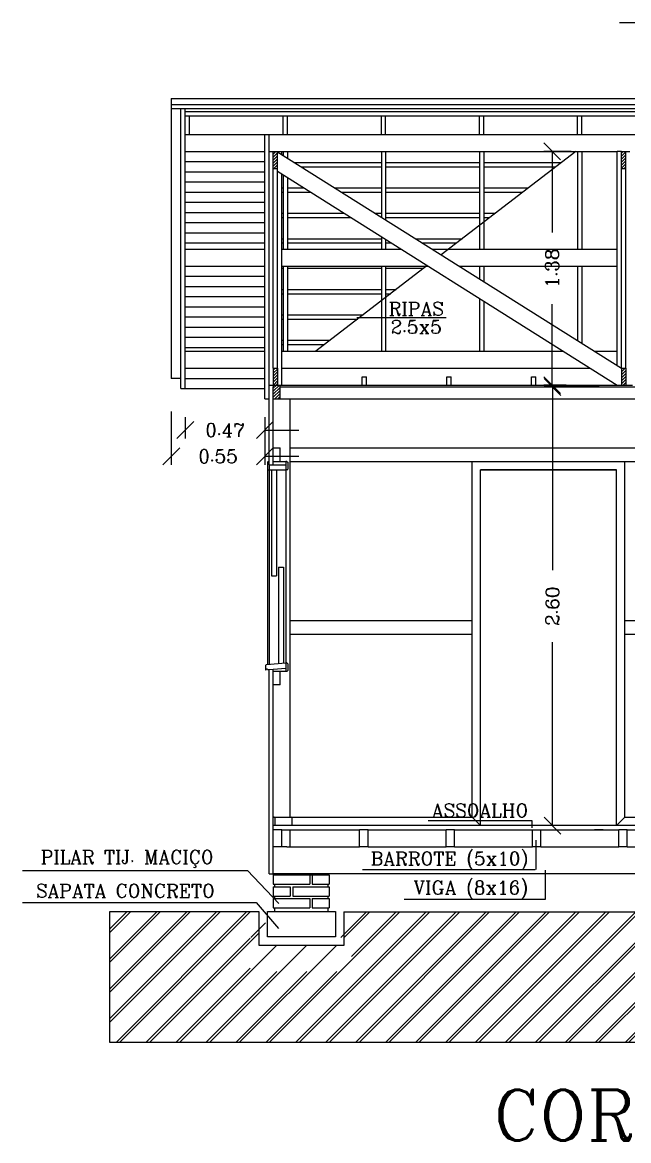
# Model space of a CAD drawing. Extents: x -7 to 226, y -20 to 32.
# Drawn here: x 110.26 to 113.84, y -0.41 to 6.19 of the extents above; entities that cross this region are included whole.
import ezdxf
from ezdxf.enums import TextEntityAlignment as Align

# ---------------------------------------------------------------- set-up
doc = ezdxf.new("R2010")
doc.units = 0
doc.header["$LTSCALE"] = 20
doc.linetypes.add('DASHED2', pattern=[0.375, 0.25, -0.125])
doc.layers.get('0').update_dxf_attribs({"linetype": 'CONTINUOUS'})
doc.layers.get('DEFPOINTS').update_dxf_attribs({"linetype": 'CONTINUOUS'})
for name, color, linetype in [('ARMÁRIOS', 23, 'CONTINUOUS'), ('CONCRETO', 5, 'CONTINUOUS'), ('DIM', 244, 'CONTINUOUS'), ('MADEIRAME', 244, 'CONTINUOUS'), ('PAREDE', 250, 'CONTINUOUS'), ('PEDRA', 250, 'CONTINUOUS'), ('TELHADO', 1, 'CONTINUOUS'), ('TEXTO', 244, 'CONTINUOUS'), ('VIEW', 210, 'CONTINUOUS'), ('VISTAL', 30, 'CONTINUOUS'), ('VISTAP', 244, 'CONTINUOUS')]:
    doc.layers.add(name, color=color, linetype=linetype)
doc.styles.add('ROMANC', font='romanc.shx', dxfattribs={"height": 0.08})
doc.dimstyles.new('ROMANC', dxfattribs={"dimtxt": 0.1, "dimasz": 0.18, "dimexe": 0.05, "dimexo": 0.0625, "dimgap": 0.09, "dimtad": 0, "dimzin": 0, "dimtxsty": 'ROMANC', "dimblk1": 'NONE', "dimblk2": 'NONE', "dimsah": 1, "dimcen": 0.09, "dimclrd": 244, "dimclre": 244, "dimclrt": 244, "dimazin": 3, "dimtfac": 1, "dimtdec": 4, "dimtofl": 0, "dimtmove": 0, "dimatfit": 3, "dimtolj": 1, "dimtzin": 0})

# ---------------------------------------------------------------- blocks, each defined once
blk = doc.blocks.new('*X7')
at = {"color": 0, "linetype": 'CONTINUOUS'}
for p, q in [((18.1975, -2.6975), (18.213, -2.682)), ((18.1975, -2.7152), (18.2225, -2.6902)), ((18.1975, -2.7329), (18.2225, -2.7079)), ((18.1975, -2.7505), (18.2225, -2.7255)), ((18.1975, -2.7682), (18.2225, -2.7432)), ((18.2014, -2.782), (18.2225, -2.7609)), ((18.2191, -2.782), (18.2225, -2.7786))]:
    blk.add_line(p, q, dxfattribs=at)
blk = doc.blocks.new('*X8')
at = {"color": 0, "linetype": 'CONTINUOUS'}
for p, q in [((20.2535, -2.6921), (20.2636, -2.682)), ((20.2535, -2.7098), (20.2785, -2.6848)), ((20.2535, -2.7275), (20.2785, -2.7025)), ((20.2535, -2.7451), (20.2785, -2.7201)), ((20.2535, -2.7628), (20.2785, -2.7378)), ((20.2535, -2.7805), (20.2785, -2.7555)), ((20.2697, -2.782), (20.2785, -2.7732)), ((20.2535, -3.9649), (20.2564, -3.962)), ((20.2535, -3.9826), (20.2741, -3.962)), ((20.2535, -4.0003), (20.2785, -3.9753)), ((20.2535, -4.0179), (20.2785, -3.9929)), ((20.2535, -4.0356), (20.2785, -4.0106)), ((20.2535, -4.0533), (20.2785, -4.0283)), ((20.2625, -4.062), (20.2785, -4.046))]:
    blk.add_line(p, q, dxfattribs=at)
blk = doc.blocks.new('_OBLIQUE')
at = {"color": 0, "linetype": 'BYBLOCK'}
blk.add_line((-0.5, -0.5), (0.5, 0.5), dxfattribs=at)
blk = doc.blocks.new('*D53')
at = {"color": 244, "linetype": 'BYBLOCK'}
for p, q in [((134.2146, -7.7626), (134.2146, -7.8887)), ((134.6846, -7.7626), (134.6846, -7.8887)), ((134.2146, -7.8387), (134.2146, -7.8387)), ((134.6846, -7.8387), (134.8846, -7.8387))]:
    blk.add_line(p, q, dxfattribs=at)
at = {"layer": 'DEFPOINTS', "color": 0, "linetype": 'BYBLOCK'}
for p in [(134.2146, -7.7001), (134.6846, -7.7001), (134.6846, -7.8387)]:
    blk.add_point(p, dxfattribs=at)
at = {"color": 244, "linetype": 'BYBLOCK', "xscale": 0.1, "yscale": 0.1, "zscale": 0.1}
blk.add_blockref('_OBLIQUE', (134.2146, -7.8387), dxfattribs=at)
at = {"color": 244, "linetype": 'BYBLOCK', "xscale": 0.1, "yscale": 0.1, "zscale": 0.1, "rotation": 180}
blk.add_blockref('_OBLIQUE', (134.6846, -7.8387), dxfattribs=at)
at = {"color": 244, "linetype": 'BYBLOCK', "insert": (134.4496, -7.8387), "char_height": 0.08, "attachment_point": 5, "style": 'ROMANC'}
blk.add_mtext('\\A1;0.47', dxfattribs=at)
blk = doc.blocks.new('*D54')
at = {"color": 244, "linetype": 'BYBLOCK'}
for p, q in [((134.1321, -7.7286), (134.1321, -8.0429)), ((134.6846, -7.7626), (134.6846, -8.0429)), ((134.1321, -7.9929), (134.1321, -7.9929)), ((134.6846, -7.9929), (134.8846, -7.9929))]:
    blk.add_line(p, q, dxfattribs=at)
at = {"layer": 'DEFPOINTS', "color": 0, "linetype": 'BYBLOCK'}
for p in [(134.1321, -7.6661), (134.6846, -7.7001), (134.6846, -7.9929)]:
    blk.add_point(p, dxfattribs=at)
at = {"color": 244, "linetype": 'BYBLOCK', "xscale": 0.1, "yscale": 0.1, "zscale": 0.1}
blk.add_blockref('_OBLIQUE', (134.1321, -7.9929), dxfattribs=at)
at = {"color": 244, "linetype": 'BYBLOCK', "xscale": 0.1, "yscale": 0.1, "zscale": 0.1, "rotation": 180}
blk.add_blockref('_OBLIQUE', (134.6846, -7.9929), dxfattribs=at)
at = {"color": 244, "linetype": 'BYBLOCK', "insert": (134.4084, -7.9929), "char_height": 0.08, "attachment_point": 5, "style": 'ROMANC'}
blk.add_mtext('\\A1;0.55', dxfattribs=at)
blk = doc.blocks.new('*X56')
at = {"color": 0, "linetype": 'CONTINUOUS'}
for p, q in [((133.7682, -11.5423), (134.4003, -10.9101)), ((133.7682, -11.3655), (134.2235, -10.9101)), ((133.7682, -11.1887), (134.0468, -10.9101)), ((133.7682, -11.012), (133.87, -10.9101)), ((133.808, -11.6792), (134.5771, -10.9101)), ((134.8686, -11.6792), (135.6378, -10.9101)), ((135.0454, -11.6792), (135.8145, -10.9101)), ((135.1329, -11.0614), (135.2842, -10.9101)), ((135.1972, -11.1739), (135.461, -10.9101)), ((135.2222, -11.6792), (135.9913, -10.9101)), ((135.399, -11.6792), (136.1681, -10.9101)), ((135.5757, -11.6792), (136.3449, -10.9101)), ((135.7525, -11.6792), (136.5216, -10.9101)), ((135.9293, -11.6792), (136.6984, -10.9101)), ((136.1061, -11.6792), (136.8752, -10.9101)), ((136.2828, -11.6792), (137.052, -10.9101)), ((136.4596, -11.6792), (137.2287, -10.9101)), ((136.6364, -11.6792), (137.4055, -10.9101)), ((136.8132, -11.6792), (137.5823, -10.9101)), ((136.99, -11.6792), (137.7591, -10.9101)), ((139.2881, -11.6792), (140.0572, -10.9101)), ((139.4648, -11.6792), (140.234, -10.9101)), ((139.5698, -11.044), (139.7036, -10.9101)), ((139.6416, -11.6792), (140.4107, -10.9101)), ((139.6456, -11.1449), (139.8804, -10.9101)), ((139.8184, -11.6792), (140.5875, -10.9101)), ((140.879, -11.6792), (141.6482, -10.9101)), ((141.0558, -11.6792), (141.8249, -10.9101)), ((141.0988, -10.9292), (141.1178, -10.9101)), ((141.1433, -11.0614), (141.2946, -10.9101)), ((141.189, -11.1925), (141.4714, -10.9101)), ((141.2326, -11.6792), (142.0017, -10.9101)), ((141.4094, -11.6792), (142.1785, -10.9101)), ((141.5862, -11.6792), (142.3553, -10.9101)), ((141.7629, -11.6792), (142.532, -10.9101)), ((142.8236, -11.6792), (143.5927, -10.9101)), ((143.0004, -11.6792), (143.7695, -10.9101)), ((143.0305, -10.942), (143.0624, -10.9101)), ((143.0879, -11.0614), (143.2392, -10.9101)), ((143.1207, -11.2054), (143.4159, -10.9101)), ((143.1771, -11.6792), (143.9463, -10.9101)), ((134.6026, -11.0614), (134.6887, -10.9753)), ((137.1667, -11.6792), (137.8598, -10.9862)), ((140.613, -11.0614), (140.6773, -10.9971)), ((142.5576, -11.0614), (142.609, -11.01)), ((133.9848, -11.6792), (134.5985, -11.0655)), ((139.9952, -11.6792), (140.5902, -11.0842)), ((143.3539, -11.6792), (143.951, -11.0822)), ((141.9397, -11.6792), (142.5219, -11.097)), ((137.3435, -11.6792), (137.8115, -11.2113)), ((137.5203, -11.6792), (137.9882, -11.2113)), ((137.6971, -11.6792), (138.165, -11.2113)), ((137.8738, -11.6792), (138.3418, -11.2113)), ((138.0506, -11.6792), (138.5186, -11.2113)), ((138.2274, -11.6792), (138.6953, -11.2113)), ((138.4042, -11.6792), (138.8721, -11.2113)), ((138.5809, -11.6792), (139.0489, -11.2113)), ((138.7577, -11.6792), (139.2257, -11.2113)), ((138.9345, -11.6792), (139.4024, -11.2113)), ((139.1113, -11.6792), (139.5792, -11.2113)), ((134.1615, -11.6792), (134.5985, -11.2423)), ((134.3383, -11.6792), (134.7563, -11.2612)), ((134.5151, -11.6792), (134.9331, -11.2612)), ((134.6919, -11.6792), (135.1099, -11.2612)), ((140.1719, -11.6792), (140.5902, -11.261)), ((140.3487, -11.6792), (140.7667, -11.2612)), ((140.5255, -11.6792), (140.9435, -11.2612)), ((140.7023, -11.6792), (141.1203, -11.2612)), ((142.1165, -11.6792), (142.5345, -11.2612)), ((142.2933, -11.6792), (142.7113, -11.2612)), ((142.47, -11.6792), (142.888, -11.2612)), ((142.6468, -11.6792), (143.0648, -11.2612)), ((143.5307, -11.6792), (143.951, -11.2589)), ((143.7075, -11.6792), (143.951, -11.4357)), ((143.8842, -11.6792), (143.951, -11.6125))]:
    blk.add_line(p, q, dxfattribs=at)
blk = doc.blocks.new('*X57')
at = {"color": 0, "linetype": 'CONTINUOUS'}
for p, q in [((134.7346, -7.7121), (134.7465, -7.7001)), ((134.7346, -7.7298), (134.7596, -7.7048)), ((134.7346, -7.7474), (134.7596, -7.7224)), ((134.7346, -7.7651), (134.7596, -7.7401)), ((134.7346, -7.7828), (134.7596, -7.7578)), ((134.7349, -7.8001), (134.7596, -7.7755)), ((134.7346, -7.8005), (134.7349, -7.8001)), ((134.7346, -7.8181), (134.7526, -7.8001)), ((134.7346, -7.8358), (134.7703, -7.8001)), ((134.7346, -7.8535), (134.7746, -7.8135)), ((134.7346, -7.8712), (134.7746, -7.8312)), ((134.7433, -7.8801), (134.7746, -7.8489)), ((134.7526, -7.8001), (134.7596, -7.7931)), ((134.761, -7.8801), (134.7746, -7.8665))]:
    blk.add_line(p, q, dxfattribs=at)
blk = doc.blocks.new('*D68')
at = {"color": 244, "linetype": 'BYBLOCK'}
for p, q in [((139.3636, -6.4201), (139.2023, -6.4201)), ((139.2523, -6.4201), (139.2523, -6.8982)), ((139.2523, -7.8001), (139.2523, -7.3221)), ((139.3345, -7.8001), (139.2023, -7.8001))]:
    blk.add_line(p, q, dxfattribs=at)
at = {"layer": 'DEFPOINTS', "color": 0, "linetype": 'BYBLOCK'}
for p in [(139.4261, -6.4201), (139.2523, -7.8001), (139.397, -7.8001)]:
    blk.add_point(p, dxfattribs=at)
at = {"color": 244, "linetype": 'BYBLOCK', "xscale": 0.1, "yscale": 0.1, "zscale": 0.1}
for p, rotation in [((139.2523, -6.4201), 90), ((139.2523, -7.8001), 270)]:
    blk.add_blockref('_OBLIQUE', p, dxfattribs=dict(at, rotation=rotation))
at = {"color": 244, "linetype": 'BYBLOCK', "insert": (139.2523, -7.1101), "char_height": 0.08, "attachment_point": 5, "rotation": 90, "style": 'ROMANC'}
blk.add_mtext('\\A1;1.38', dxfattribs=at)
blk = doc.blocks.new('*D80')
at = {"color": 244, "linetype": 'BYBLOCK'}
for p, q in [((136.4645, -0.4297), (136.1399, -0.4297)), ((136.1899, -0.4297), (136.1899, -1.5128)), ((136.1899, -3.0197), (136.1899, -1.9366)), ((136.4645, -3.0197), (136.1399, -3.0197))]:
    blk.add_line(p, q, dxfattribs=at)
at = {"layer": 'DEFPOINTS', "color": 0, "linetype": 'BYBLOCK'}
for p in [(136.1899, -0.4297), (136.527, -0.4297), (136.527, -3.0197)]:
    blk.add_point(p, dxfattribs=at)
at = {"color": 244, "linetype": 'BYBLOCK', "xscale": 0.1, "yscale": 0.1, "zscale": 0.1}
for p, rotation in [((136.1899, -0.4297), 90), ((136.1899, -3.0197), 270)]:
    blk.add_blockref('_OBLIQUE', p, dxfattribs=dict(at, rotation=rotation))
at = {"color": 244, "linetype": 'BYBLOCK', "insert": (136.1899, -1.7247), "char_height": 0.08, "attachment_point": 5, "rotation": 90, "style": 'ROMANC'}
blk.add_mtext('\\A1;{2.60}', dxfattribs=at)
blk = doc.blocks.new('*X179')
at = {"color": 0, "linetype": 'CONTINUOUS'}
for p, q in [((110.7706, 0.2852), (111.4235, 0.938)), ((110.7706, 0.462), (111.2467, 0.938)), ((110.7706, 0.6387), (111.0699, 0.938)), ((110.7706, 0.8155), (110.8932, 0.938)), ((110.8311, 0.1689), (111.6003, 0.938)), ((111.715, 0.1689), (112.4841, 0.938)), ((111.8918, 0.1689), (112.6609, 0.938)), ((112.0686, 0.1689), (112.8377, 0.938)), ((112.1537, 0.7844), (112.3074, 0.938)), ((112.2454, 0.1689), (113.0145, 0.938)), ((112.4221, 0.1689), (113.1913, 0.938)), ((112.5989, 0.1689), (113.368, 0.938)), ((112.7757, 0.1689), (113.5448, 0.938)), ((112.9525, 0.1689), (113.7216, 0.938)), ((113.1292, 0.1689), (113.8984, 0.938)), ((113.306, 0.1689), (114.0751, 0.938)), ((113.4828, 0.1689), (114.2519, 0.938)), ((114.3667, 0.1689), (115.1358, 0.938)), ((114.5435, 0.1689), (115.3126, 0.938)), ((114.7202, 0.1689), (115.4893, 0.938)), ((114.7981, 0.7771), (114.959, 0.938)), ((114.897, 0.1689), (115.6661, 0.938)), ((115.0738, 0.1689), (115.8429, 0.938)), ((115.2506, 0.1689), (116.0197, 0.938)), ((115.4273, 0.1689), (116.1965, 0.938)), ((115.6041, 0.1689), (116.3732, 0.938)), ((115.7809, 0.1689), (116.55, 0.938)), ((115.9577, 0.1689), (116.7268, 0.938)), ((116.1344, 0.1689), (116.9036, 0.938)), ((117.0183, 0.1689), (117.7874, 0.938)), ((117.1951, 0.1689), (117.9642, 0.938)), ((117.3719, 0.1689), (118.141, 0.938)), ((117.4372, 0.7645), (117.6107, 0.938)), ((117.5487, 0.1689), (118.3178, 0.938)), ((117.7254, 0.1689), (118.4946, 0.938)), ((117.9022, 0.1689), (118.6713, 0.938)), ((118.079, 0.1689), (118.8481, 0.938)), ((118.2558, 0.1689), (119.0249, 0.938)), ((118.4325, 0.1689), (119.2017, 0.938)), ((118.6093, 0.1689), (119.3784, 0.938)), ((118.7861, 0.1689), (119.5552, 0.938)), ((119.67, 0.1689), (120.4391, 0.938)), ((119.8468, 0.1689), (120.6159, 0.938)), ((120.0235, 0.1689), (120.7926, 0.938)), ((120.0737, 0.9262), (120.0855, 0.938)), ((120.0737, 0.7494), (120.2623, 0.938)), ((120.2003, 0.1689), (120.9535, 0.9221)), ((111.0079, 0.1689), (111.6537, 0.8147)), ((113.6596, 0.1689), (114.2981, 0.8074)), ((116.3112, 0.1689), (116.9372, 0.7949)), ((111.1847, 0.1689), (111.756, 0.7402)), ((111.3615, 0.1689), (111.9328, 0.7402)), ((111.5382, 0.1689), (112.1095, 0.7402)), ((113.8363, 0.1689), (114.4076, 0.7402)), ((114.0131, 0.1689), (114.5844, 0.7402)), ((114.1899, 0.1689), (114.7612, 0.7402)), ((116.488, 0.1689), (117.0593, 0.7402)), ((116.6648, 0.1689), (117.2361, 0.7402)), ((116.8415, 0.1689), (117.4128, 0.7402)), ((118.9629, 0.1689), (119.5737, 0.7798)), ((119.1396, 0.1689), (119.7109, 0.7402)), ((119.3164, 0.1689), (119.8877, 0.7402)), ((119.4932, 0.1689), (120.0645, 0.7402)), ((120.3771, 0.1689), (120.9535, 0.7453)), ((120.5539, 0.1689), (120.9535, 0.5685)), ((120.7306, 0.1689), (120.9535, 0.3918)), ((120.9074, 0.1689), (120.9535, 0.215))]:
    blk.add_line(p, q, dxfattribs=at)

msp = doc.modelspace()

# ---------------------------------------------------------------- linework, layer by layer
at = {"layer": 'ARMÁRIOS', "color": 30, "linetype": 'CONTINUOUS'}
for p, q in [((113.5228, 5.428), (112.729, 4.8176)), ((112.6464, 4.7541), (111.9884, 4.248))]:
    msp.add_line(p, q, dxfattribs=at)
at = {"layer": 'CONCRETO', "color": 244}
for p, q in [((111.6537, 0.7402), (111.6537, 0.938)), ((112.1537, 0.938), (112.1537, 0.7402)), ((112.1537, 0.7402), (111.6537, 0.7402))]:
    msp.add_line(p, q, dxfattribs=at)
at = {"layer": 'CONCRETO'}
for p, q in [((111.7037, 0.9402), (112.1037, 0.9402)), ((111.7037, 0.7902), (111.7037, 0.9402)), ((112.1037, 0.9402), (112.1037, 0.7902)), ((112.1037, 0.7902), (111.7037, 0.7902))]:
    msp.add_line(p, q, dxfattribs=at)
at = {"layer": 'DIM', "color": 30, "linetype": 'CONTINUOUS'}
for p, q in [((112.9108, 1.498), (112.9608, 1.448)), ((113.813, 1.498), (113.763, 1.448))]:
    msp.add_line(p, q, dxfattribs=at)
at = {"layer": 'MADEIRAME', "color": 30, "linetype": 'CONTINUOUS'}
for p, q in [((113.7817, 6.1901), (114.8164, 6.1901)), ((111.217, 5.663), (120.507, 5.663)), ((111.242, 5.638), (111.7961, 5.638)), ((111.8211, 5.638), (112.3752, 5.638)), ((112.4002, 5.638), (112.9542, 5.638)), ((112.9792, 5.638), (113.5333, 5.638)), ((113.5583, 5.638), (114.0736, 5.638)), ((111.8623, 5.363), (112.3752, 5.363)), ((112.4002, 5.363), (112.9542, 5.363)), ((112.9792, 5.363), (113.4383, 5.363)), ((111.9021, 5.338), (112.3752, 5.338)), ((112.4002, 5.338), (112.9542, 5.338)), ((112.9792, 5.338), (113.4058, 5.338)), ((111.787, 5.213), (111.7961, 5.213)), ((111.787, 5.188), (111.7961, 5.188)), ((111.8211, 5.213), (111.9182, 5.213)), ((111.8211, 5.188), (111.9579, 5.188)), ((112.1007, 5.213), (112.3752, 5.213)), ((112.1404, 5.188), (112.3752, 5.188)), ((112.4002, 5.213), (112.9542, 5.213)), ((112.4002, 5.188), (112.9542, 5.188)), ((112.9792, 5.213), (113.2432, 5.213)), ((112.9792, 5.188), (113.2107, 5.188)), ((111.787, 5.063), (111.7961, 5.063)), ((111.787, 5.038), (111.7961, 5.038)), ((111.8211, 5.063), (112.1562, 5.063)), ((111.8211, 5.038), (112.1959, 5.038)), ((112.3391, 5.063), (112.3752, 5.063)), ((112.4002, 5.063), (112.9542, 5.063)), ((112.4002, 5.038), (112.9542, 5.038)), ((112.9792, 5.063), (113.0482, 5.063)), ((112.9792, 5.038), (113.0157, 5.038)), ((111.787, 4.913), (111.7961, 4.913)), ((111.787, 4.888), (111.7961, 4.888)), ((111.8211, 4.913), (112.3752, 4.913)), ((111.8211, 4.888), (112.3752, 4.888)), ((112.4002, 4.888), (112.4339, 4.888)), ((112.5774, 4.913), (112.8531, 4.913)), ((112.6171, 4.888), (112.8206, 4.888)), ((111.787, 4.738), (111.7961, 4.738)), ((111.8211, 4.738), (112.3752, 4.738)), ((112.4002, 4.738), (112.6256, 4.738)), ((111.787, 4.613), (111.7961, 4.613)), ((111.787, 4.588), (111.7961, 4.588)), ((111.8211, 4.613), (112.3752, 4.613)), ((111.8211, 4.588), (112.3752, 4.588)), ((112.4002, 4.613), (112.463, 4.613)), ((112.4002, 4.588), (112.4305, 4.588)), ((111.787, 4.463), (111.7961, 4.463)), ((111.787, 4.438), (111.7961, 4.438)), ((111.8211, 4.463), (112.268, 4.463)), ((111.8211, 4.438), (112.2355, 4.438)), ((111.787, 4.313), (111.7961, 4.313)), ((111.8211, 4.313), (112.0729, 4.313)), ((111.787, 4.288), (111.7961, 4.288)), ((111.8211, 4.288), (112.0404, 4.288)), ((112.6509, 1.4769), (113.2643, 1.4769)), ((113.2639, 1.4769), (113.2639, 1.4353)), ((113.2898, 1.1891), (113.2898, 1.3618)), ((112.2636, 1.1891), (113.2831, 1.1891)), ((110.2557, 1.1825), (111.5853, 1.1825)), ((111.5853, 1.1825), (111.7707, 0.988)), ((113.3449, 1.0125), (113.3449, 1.1852)), ((110.2557, 0.9943), (111.6363, 0.9943)), ((111.6363, 0.9943), (111.7687, 0.8394)), ((112.5094, 1.0125), (113.3449, 1.0125))]:
    msp.add_line(p, q, dxfattribs=at)
at = {"layer": 'MADEIRAME', "color": 244, "linetype": 'CONTINUOUS'}
for p, q in [((111.217, 5.528), (111.217, 5.6806)), ((111.242, 5.528), (111.242, 5.638)), ((111.7961, 5.528), (111.7961, 5.638)), ((111.8211, 5.528), (111.8211, 5.638)), ((112.3752, 5.528), (112.3752, 5.638)), ((112.4002, 5.528), (112.4002, 5.638)), ((112.9542, 5.528), (112.9542, 5.638)), ((112.9792, 5.528), (112.9792, 5.638)), ((113.5333, 5.528), (113.5333, 5.638)), ((113.5583, 5.528), (113.5583, 5.638))]:
    msp.add_line(p, q, dxfattribs=at)
at = {"layer": 'MADEIRAME'}
for p, q in [((111.217, 5.528), (111.687, 5.528)), ((111.712, 5.528), (120.507, 5.528)), ((111.217, 5.428), (111.687, 5.428)), ((111.712, 5.428), (113.768, 5.428)), ((111.712, 5.428), (111.787, 5.428)), ((113.802, 5.428), (113.843, 5.428)), ((111.217, 5.368), (111.687, 5.368)), ((111.217, 5.308), (111.687, 5.308)), ((111.217, 5.248), (111.687, 5.248)), ((111.217, 5.188), (111.687, 5.188)), ((111.217, 5.128), (111.687, 5.128)), ((111.217, 5.068), (111.687, 5.068)), ((111.217, 5.008), (111.687, 5.008)), ((111.217, 4.948), (111.687, 4.948)), ((111.217, 4.888), (111.687, 4.888)), ((111.217, 4.8512), (111.687, 4.8512)), ((111.787, 4.8512), (112.4924, 4.8512)), ((112.6757, 4.8512), (113.768, 4.8512)), ((111.217, 4.7512), (111.687, 4.7512)), ((111.217, 4.6912), (111.687, 4.6912)), ((111.787, 4.7512), (112.6511, 4.7512)), ((112.8346, 4.7512), (113.768, 4.7512)), ((111.217, 4.6312), (111.687, 4.6312)), ((111.217, 4.5712), (111.687, 4.5712)), ((111.217, 4.5112), (111.687, 4.5112)), ((111.217, 4.4512), (111.687, 4.4512)), ((111.217, 4.3912), (111.687, 4.3912)), ((111.217, 4.3312), (111.687, 4.3312)), ((111.217, 4.2712), (111.687, 4.2712)), ((111.217, 4.248), (111.687, 4.248)), ((111.787, 4.248), (113.4494, 4.248)), ((113.6341, 4.248), (113.768, 4.248)), ((111.217, 4.148), (111.687, 4.148)), ((111.787, 4.148), (113.6081, 4.148)), ((112.262, 4.0982), (112.287, 4.0982)), ((112.762, 4.0982), (112.787, 4.0982)), ((113.262, 4.0982), (113.287, 4.0982)), ((111.192, 4.028), (111.687, 4.028)), ((111.217, 4.088), (111.687, 4.088)), ((111.712, 4.048), (111.737, 4.048)), ((111.777, 4.048), (113.858, 4.048)), ((111.777, 4.038), (119.9464, 4.038))]:
    msp.add_line(p, q, dxfattribs=at)
at = {"layer": 'MADEIRAME', "color": 250}
for p, q in [((111.687, 3.9683), (111.712, 3.9683)), ((111.712, 3.578), (111.737, 3.578))]:
    msp.add_line(p, q, dxfattribs=at)
at = {"layer": 'PAREDE', "color": 30, "linetype": 'CONTINUOUS'}
for p, q in [((111.217, 5.638), (111.217, 5.663)), ((111.7961, 5.428), (111.7961, 5.4047)), ((111.8211, 5.428), (111.8211, 5.389)), ((112.3752, 5.428), (112.3752, 5.0403)), ((112.4002, 5.428), (112.4002, 5.0246)), ((112.9542, 5.428), (112.9542, 4.8512)), ((112.9792, 5.428), (112.9792, 4.8512)), ((113.5333, 5.428), (113.5333, 4.8512)), ((113.5583, 5.428), (113.5583, 4.8512)), ((111.7961, 5.29), (111.7961, 4.8512)), ((111.8211, 5.2742), (111.8211, 4.8512)), ((112.3752, 4.925), (112.3752, 4.8512)), ((112.4002, 4.9093), (112.4002, 4.8512)), ((111.7961, 4.7512), (111.7961, 4.248)), ((111.8211, 4.7512), (111.8211, 4.248)), ((112.3752, 4.7512), (112.3752, 4.248)), ((112.4002, 4.7512), (112.4002, 4.248)), ((112.9542, 4.7512), (112.9542, 4.6759)), ((112.9792, 4.7512), (112.9792, 4.6602)), ((113.5333, 4.7512), (113.5333, 4.3115)), ((113.5583, 4.7512), (113.5583, 4.2958)), ((112.9542, 4.5601), (112.9542, 4.248)), ((112.9792, 4.5443), (112.9792, 4.248)), ((112.7584, 4.4465), (112.2304, 4.4465)), ((111.192, 4.0871), (111.1346, 4.0871))]:
    msp.add_line(p, q, dxfattribs=at)
at = {"layer": 'PAREDE', "color": 244, "linetype": 'CONTINUOUS'}
for p, q in [((111.217, 5.638), (111.242, 5.638)), ((111.7961, 5.638), (111.8211, 5.638)), ((112.3752, 5.638), (112.4001, 5.638)), ((112.9542, 5.638), (112.9792, 5.638)), ((113.5333, 5.638), (113.5582, 5.638))]:
    msp.add_line(p, q, dxfattribs=at)
at = {"layer": 'PAREDE', "linetype": 'CONTINUOUS'}
for p, q in [((111.687, 5.528), (111.712, 5.528)), ((111.712, 1.163), (111.737, 1.163))]:
    msp.add_line(p, q, dxfattribs=at)
at = {"layer": 'PAREDE', "linetype": 'DASHED2'}
for p, q in [((111.737, 5.328), (111.737, 5.4281)), ((111.762, 5.328), (111.762, 5.4281)), ((113.793, 5.328), (113.793, 5.4281)), ((113.818, 5.328), (113.818, 5.4281)), ((111.737, 4.148), (111.762, 4.148)), ((111.737, 4.148), (111.737, 4.038)), ((111.762, 4.148), (111.762, 4.048)), ((113.793, 4.148), (113.793, 4.048)), ((113.818, 4.148), (113.818, 4.048)), ((111.737, 4.048), (111.777, 4.048)), ((111.737, 3.968), (111.777, 3.968))]:
    msp.add_line(p, q, dxfattribs=at)
at = {"layer": 'PAREDE', "color": 250}
for p, q in [((113.793, 5.4281), (113.818, 5.4281)), ((111.737, 5.328), (111.762, 5.328)), ((113.793, 5.328), (113.818, 5.328)), ((113.793, 4.148), (113.818, 4.148)), ((113.793, 4.048), (113.818, 4.048))]:
    msp.add_line(p, q, dxfattribs=at)
at = {"layer": 'PAREDE', "color": 244}
msp.add_line((111.697, 2.3981), (111.812, 2.4082), dxfattribs=at)
at = {"layer": 'PAREDE'}
msp.add_line((111.712, 2.3693), (111.737, 2.3715), dxfattribs=at)
at = {"layer": 'PEDRA'}
for p, q in [((111.687, 3.9683), (111.687, 5.528)), ((111.712, 3.578), (111.712, 5.528)), ((111.737, 3.578), (111.737, 4.038)), ((111.777, 3.968), (111.777, 4.048)), ((111.712, 1.163), (111.712, 2.3693)), ((111.737, 1.163), (111.737, 2.3715)), ((111.787, 1.423), (111.737, 1.423)), ((111.787, 1.323), (111.787, 1.423)), ((112.297, 1.423), (112.247, 1.423)), ((112.247, 1.323), (112.247, 1.423)), ((112.297, 1.323), (112.297, 1.423)), ((112.807, 1.423), (112.757, 1.423)), ((112.757, 1.323), (112.757, 1.423)), ((112.807, 1.323), (112.807, 1.423)), ((113.267, 1.323), (113.267, 1.423)), ((113.317, 1.323), (113.317, 1.423)), ((113.6845, 1.423), (113.6345, 1.423)), ((113.827, 1.423), (113.777, 1.423)), ((113.777, 1.323), (113.777, 1.423)), ((113.827, 1.323), (113.827, 1.423)), ((111.817, 1.323), (111.737, 1.323)), ((112.297, 1.323), (112.247, 1.323)), ((112.807, 1.323), (112.757, 1.323)), ((113.317, 1.323), (113.267, 1.323)), ((113.827, 1.323), (113.777, 1.323))]:
    msp.add_line(p, q, dxfattribs=at)
at = {"layer": 'PEDRA', "color": 244}
for p, q in [((111.777, 3.598), (111.777, 3.678)), ((111.777, 2.2782), (111.777, 2.3582))]:
    msp.add_line(p, q, dxfattribs=at)
at = {"layer": 'TELHADO', "linetype": 'CONTINUOUS'}
msp.add_line((111.1346, 5.7405), (111.1346, 4.0871), dxfattribs=at)
at = {"layer": 'TELHADO', "color": 1, "linetype": 'CONTINUOUS'}
for p, q in [((111.1346, 5.7056), (120.5939, 5.7056)), ((111.1346, 5.6806), (120.5939, 5.6806))]:
    msp.add_line(p, q, dxfattribs=at)
at = {"layer": 'VIEW', "color": 30, "linetype": 'CONTINUOUS'}
for p, q in [((111.837, 3.678), (114.7521, 3.678)), ((111.777, 3.598), (111.817, 3.598)), ((111.837, 3.598), (114.7521, 3.598)), ((111.837, 2.658), (112.9108, 2.658)), ((113.813, 2.658), (114.7521, 2.658)), ((111.837, 2.578), (112.9108, 2.578)), ((113.813, 2.578), (114.7521, 2.578))]:
    msp.add_line(p, q, dxfattribs=at)
at = {"layer": 'VISTAL', "color": 30, "linetype": 'CONTINUOUS'}
msp.add_line((111.1346, 5.7405), (120.5939, 5.7405), dxfattribs=at)
at = {"layer": 'VISTAL', "color": 30}
for p, q in [((111.837, 1.498), (111.837, 3.968)), ((112.9108, 1.498), (112.9108, 3.598)), ((113.813, 1.498), (113.813, 3.598)), ((112.9608, 1.448), (112.9608, 3.548)), ((113.763, 3.548), (112.9608, 3.548)), ((113.763, 1.448), (113.763, 3.548)), ((111.837, 1.323), (111.837, 1.423))]:
    msp.add_line(p, q, dxfattribs=at)
at = {"layer": 'VISTAL', "linetype": 'CONTINUOUS'}
for p, q in [((112.9108, 3.598), (113.813, 3.598)), ((112.9608, 3.548), (113.763, 3.548))]:
    msp.add_line(p, q, dxfattribs=at)
at = {"layer": 'VISTAL'}
for p, q in [((111.702, 3.553), (111.702, 2.3985)), ((111.737, 1.498), (112.9108, 1.498)), ((113.813, 1.498), (114.2823, 1.498))]:
    msp.add_line(p, q, dxfattribs=at)
at = {"layer": 'VISTAP', "color": 244}
for p, q in [((111.192, 4.028), (111.192, 5.6806)), ((111.217, 4.028), (111.217, 5.528)), ((111.787, 5.4122), (111.787, 5.428)), ((113.768, 4.1622), (113.768, 5.4281)), ((111.737, 4.148), (111.737, 5.328)), ((111.762, 4.148), (111.762, 5.328)), ((111.787, 4.048), (111.787, 5.2973)), ((113.793, 4.148), (113.793, 5.328)), ((113.818, 4.148), (113.818, 5.328)), ((112.262, 4.048), (112.262, 4.0982)), ((112.287, 4.048), (112.287, 4.0982)), ((112.762, 4.048), (112.762, 4.0982)), ((112.787, 4.048), (112.787, 4.0982)), ((113.262, 4.048), (113.262, 4.0982)), ((113.287, 4.048), (113.287, 4.0982)), ((111.737, 3.678), (111.777, 3.678)), ((111.707, 3.598), (111.702, 3.593)), ((111.702, 3.593), (111.702, 3.553)), ((111.707, 3.598), (111.712, 3.598)), ((111.712, 3.578), (111.712, 2.3994)), ((111.737, 3.598), (111.812, 3.598)), ((111.737, 3.578), (111.812, 3.578)), ((111.812, 3.598), (111.812, 2.3582)), ((111.817, 3.598), (111.812, 3.598)), ((111.817, 3.598), (111.822, 3.593)), ((111.822, 3.593), (111.822, 3.553)), ((111.702, 3.553), (111.707, 3.548)), ((111.707, 3.548), (111.812, 3.548)), ((111.817, 3.548), (111.812, 3.548)), ((111.817, 3.548), (111.822, 3.553)), ((111.817, 2.4082), (111.812, 2.4082)), ((111.817, 2.4082), (111.822, 2.4032)), ((111.822, 2.4032), (111.822, 2.3632)), ((111.817, 2.3582), (111.737, 2.3582)), ((111.817, 2.3582), (111.822, 2.3632)), ((111.777, 2.2782), (111.737, 2.2782)), ((110.7706, 0.938), (110.7706, 0.1689)), ((111.6537, 0.938), (110.7706, 0.938)), ((112.1537, 0.938), (114.2981, 0.938)), ((110.7706, 0.1689), (120.9535, 0.1689))]:
    msp.add_line(p, q, dxfattribs=at)
at = {"layer": 'VISTAP', "linetype": 'CONTINUOUS'}
for p, q in [((111.759, 5.428), (113.793, 4.148)), ((111.762, 5.3115), (113.7667, 4.048))]:
    msp.add_line(p, q, dxfattribs=at)
at = {"layer": 'VISTAP', "linetype": 'DASHED2'}
msp.add_line((113.793, 5.4281), (113.768, 5.4281), dxfattribs=at)
at = {"layer": 'VISTAP', "color": 30, "linetype": 'CONTINUOUS'}
msp.add_line((111.777, 3.968), (114.7521, 3.968), dxfattribs=at)
at = {"layer": 'VISTAP'}
for p, q in [((111.727, 3.548), (111.727, 2.923)), ((111.757, 3.548), (111.757, 2.923)), ((111.767, 2.973), (111.767, 2.4042)), ((111.767, 2.973), (111.797, 2.973)), ((111.797, 2.973), (111.797, 2.4069)), ((111.727, 2.923), (111.757, 2.923)), ((111.697, 2.3981), (111.692, 2.3927)), ((111.692, 2.3927), (111.692, 2.3676)), ((111.737, 2.3715), (111.812, 2.378)), ((111.692, 2.3676), (111.6959, 2.3679)), ((111.7038, 2.3686), (111.712, 2.3693)), ((111.743, 1.498), (111.737, 1.498)), ((111.749, 1.448), (111.749, 1.492)), ((111.749, 1.448), (111.737, 1.448)), ((111.737, 1.1569), (111.737, 1.1019)), ((111.737, 1.1569), (112.067, 1.1569)), ((111.952, 1.1569), (111.952, 1.1019)), ((111.967, 1.1569), (111.967, 1.1019)), ((112.067, 1.1569), (112.067, 1.1019)), ((111.737, 1.1019), (111.952, 1.1019)), ((111.737, 1.0869), (111.837, 1.0869)), ((111.737, 1.0869), (111.737, 1.0319)), ((111.744, 1.1019), (111.744, 1.0869)), ((111.837, 1.0869), (111.837, 1.0319)), ((111.852, 1.0869), (111.852, 1.0319)), ((111.852, 1.0869), (112.067, 1.0869)), ((111.967, 1.1019), (112.067, 1.1019)), ((112.06, 1.1019), (112.06, 1.0869)), ((112.067, 1.0869), (112.067, 1.0319)), ((111.737, 1.0319), (111.837, 1.0319)), ((111.737, 1.0169), (111.952, 1.0169)), ((111.737, 1.0169), (111.737, 0.9619)), ((111.744, 1.0319), (111.744, 1.0169)), ((111.852, 1.0319), (112.067, 1.0319)), ((111.952, 1.0169), (111.952, 0.9619)), ((111.967, 1.0169), (111.967, 0.9619)), ((111.967, 1.0169), (112.067, 1.0169)), ((112.06, 1.0319), (112.06, 1.0169)), ((112.067, 1.0169), (112.067, 0.9619)), ((111.737, 0.9619), (111.952, 0.9619)), ((111.744, 0.9619), (111.744, 0.9402)), ((111.967, 0.9619), (112.067, 0.9619)), ((112.06, 0.9619), (112.06, 0.9402))]:
    msp.add_line(p, q, dxfattribs=at)
at = {"layer": 'VISTAP', "color": 30}
msp.add_line((111.849, 1.448), (111.849, 1.492), dxfattribs=at)
at = {"layer": 'VISTAP', "color": 244, "linetype": 'CONTINUOUS'}
for p, q in [((119.987, 1.448), (111.749, 1.448)), ((111.787, 1.423), (112.247, 1.423)), ((112.297, 1.423), (112.757, 1.423)), ((112.807, 1.423), (113.317, 1.423)), ((113.317, 1.423), (113.777, 1.423)), ((113.827, 1.423), (114.287, 1.423)), ((111.817, 1.323), (112.247, 1.323)), ((112.297, 1.323), (112.757, 1.323)), ((112.807, 1.323), (113.267, 1.323)), ((113.317, 1.323), (113.777, 1.323)), ((113.827, 1.323), (114.287, 1.323)), ((120.012, 1.163), (111.737, 1.163))]:
    msp.add_line(p, q, dxfattribs=at)
at = {"layer": 'VISTAP', "color": 244}
msp.add_arc((111.6999, 2.3682), 0.004, 5, 185, dxfattribs=at)
at = {"layer": 'VISTAP'}
msp.add_arc((111.743, 1.492), 0.006, 0, 90, dxfattribs=at)
at = {"layer": 'VISTAP', "color": 30}
msp.add_arc((111.843, 1.492), 0.006, 0, 90, dxfattribs=at)

# ---------------------------------------------------------------- block references
at = {"layer": 'CONCRETO', "color": 30, "linetype": 'CONTINUOUS'}
msp.add_blockref('*X179', (0, 0), dxfattribs=at)
at = {"layer": 'VIEW', "color": 30, "linetype": 'CONTINUOUS'}
msp.add_blockref('*X56', (-22.9975, 11.8482), dxfattribs=at)
at = {"layer": 'VISTAL', "linetype": 'CONTINUOUS'}
for name, p in [('*X7', (93.5395, 8.11)), ('*X8', (93.5395, 8.11)), ('*X57', (-22.9975, 11.8482))]:
    msp.add_blockref(name, p, dxfattribs=at)

# ---------------------------------------------------------------- texts
at = {"layer": 'TEXTO', "linetype": 'CONTINUOUS', "style": 'ROMANC'}
for s, height, p in [('RIPAS', 0.08, (112.5808, 4.4989)), ('2.5x5', 0.08, (112.5808, 4.3922)), ('ASSOALHO', 0.08, (112.9578, 1.537)), ('PILAR TIJ. MACIÇO', 0.08, (110.874, 1.2507)), ('BARROTE (5x10)', 0.08, (112.778, 1.2477)), ('VIGA (8x16)', 0.08, (112.9039, 1.0762)), ('SAPATA CONCRETO', 0.08, (110.8638, 1.0625)), ('CORTE LONGITUDINAL BB', 0.3, (115.7042, -0.2623))]:
    msp.add_text(s, height=height, dxfattribs=at).set_placement(p, align=Align.MIDDLE)

# ---------------------------------------------------------------- dimensions: what is measured, and where the dimension line sits
at = {"layer": 'MADEIRAME', "color": 30, "linetype": 'CONTINUOUS'}
dim = msp.add_linear_dim(base=(113.3856, 4.038), p1=(113.7227, 1.448), p2=(113.7227, 4.038), angle=90, text='{2.60}', dimstyle='ROMANC', override={"dimasz": 0.1, "dimblk1": 'OBLIQUE', "dimblk2": 'OBLIQUE'}, dxfattribs=at)
dim.commit()
dim.dimension.update_dxf_attribs({"geometry": '*D80', "text_midpoint": (113.3856, 2.743), "insert": (-22.8043, 4.4677)})
at = {"layer": 'VIEW', "color": 30, "linetype": 'CONTINUOUS'}
dim = msp.add_linear_dim(base=(113.3837, 4.048), p1=(113.5574, 5.428), p2=(113.5283, 4.048), angle=90, dimstyle='ROMANC', override={"dimasz": 0.1, "dimblk1": 'OBLIQUE', "dimblk2": 'OBLIQUE'}, dxfattribs=at)
dim.commit()
dim.dimension.update_dxf_attribs({"geometry": '*D68', "text_midpoint": (113.3837, 4.738), "insert": (-25.8687, 11.8482)})
at = {"layer": 'VIEW', "color": 10, "linetype": 'CONTINUOUS'}
for base, p1, picture, middle in [((111.687, 3.6285), (111.1346, 3.9553), '*D54', (111.4108, 3.6285)), ((111.687, 3.7827), (111.217, 3.9212), '*D53', (111.452, 3.7827))]:
    dim = msp.add_linear_dim(base=base, p1=p1, p2=(111.687, 3.9212), dimstyle='ROMANC', override={"dimasz": 0.1, "dimblk1": 'OBLIQUE', "dimblk2": 'OBLIQUE'}, dxfattribs=at)
    dim.commit()
    dim.dimension.update_dxf_attribs({"geometry": picture, "text_midpoint": middle, "insert": (-22.9975, 11.6214)})

doc.saveas('drawing.dxf')
